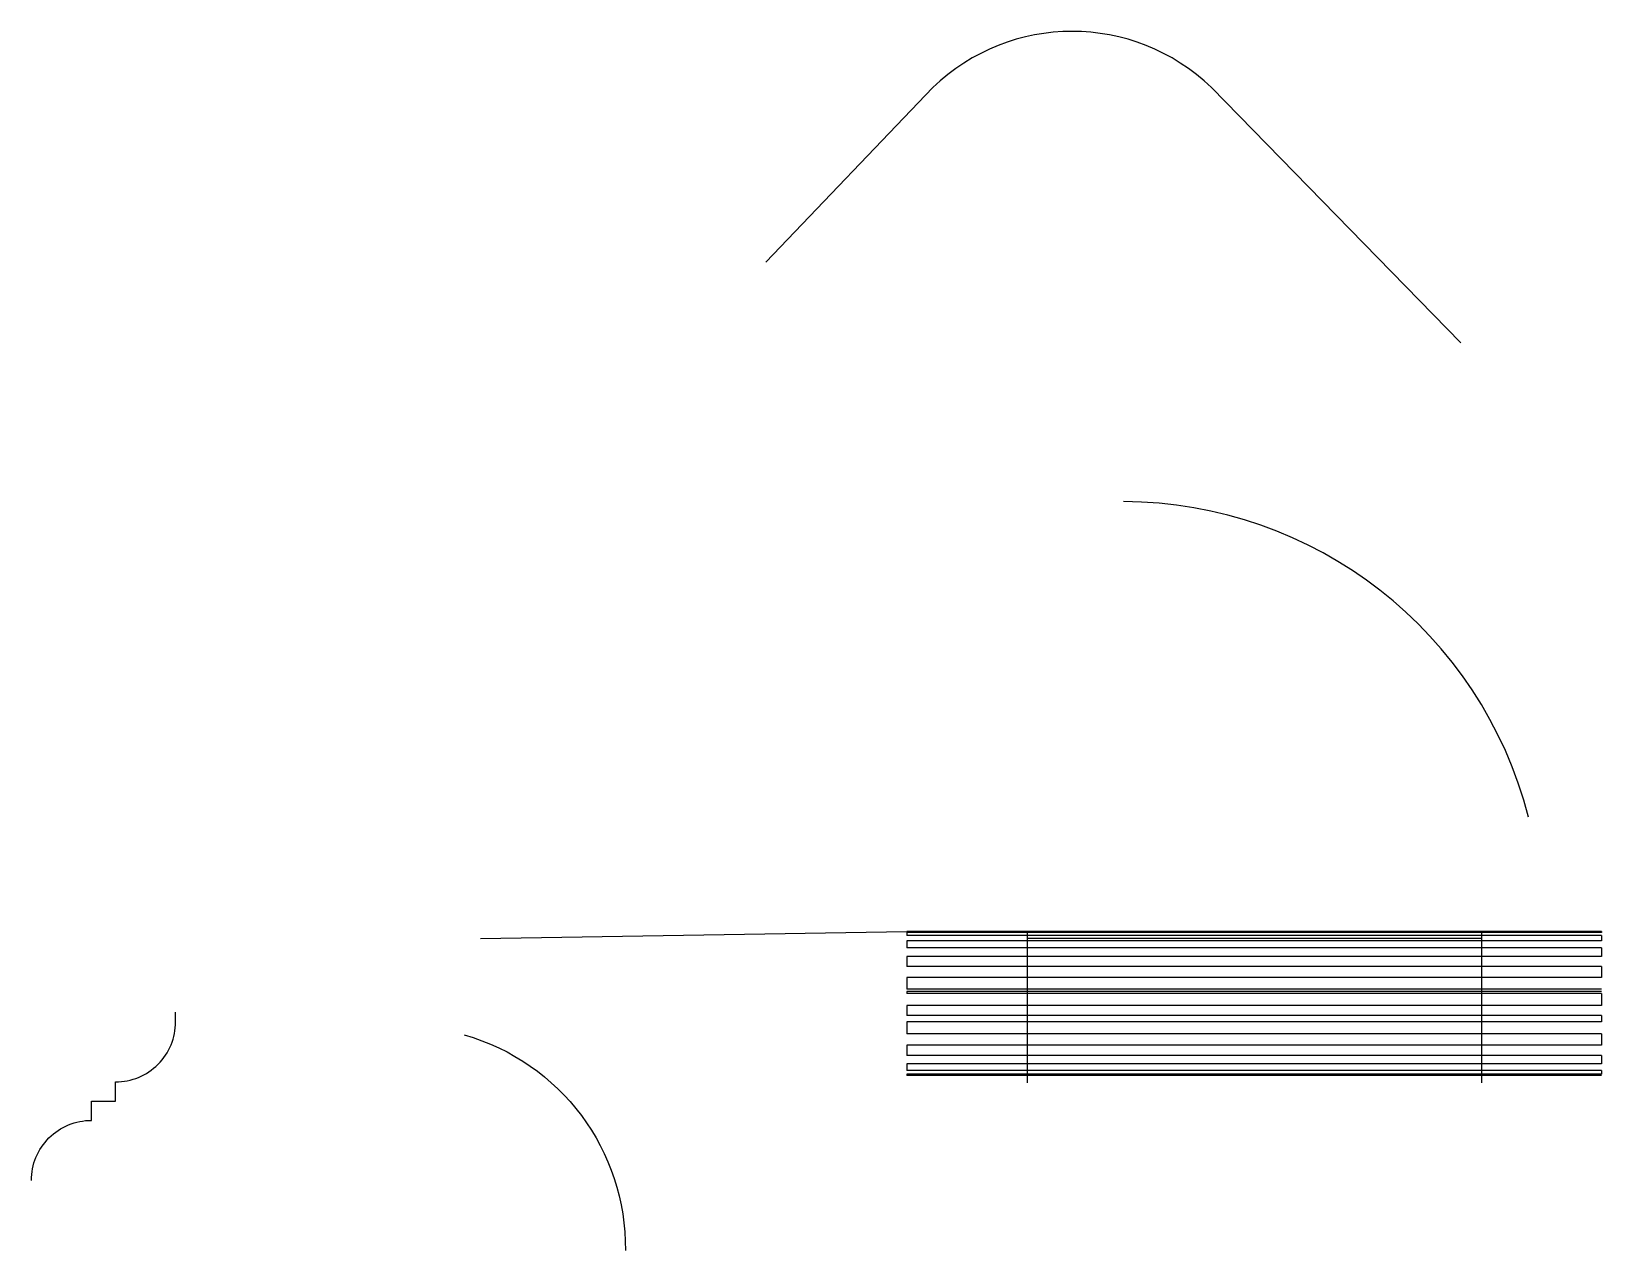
# Model space of a CAD drawing. Header units: millimetres. Extents: x -187 to 466, y -130 to 377.
import ezdxf

# ---------------------------------------------------------------- set-up
doc = ezdxf.new("R2010")
doc.units = ezdxf.units.MM
doc.layers.add('Камень', color=2, linetype='Continuous', lineweight=35)
doc.layers.add('Обработка', color=7, linetype='Continuous')

msp = doc.modelspace()

# ---------------------------------------------------------------- linework, layer by layer
msp.add_line((416.39, 0), (227.36, 0))
for points in [[(407.79, 247.81), (304.08, 354.07, 0.403423), (188.18, 354.07), (118.76, 281.47)], [(-6.75, -40.06, -0.338685), (60.29, -129.8)]]:
    msp.add_lwpolyline(points, format="xyb")
msp.add_arc((266.9, 7.32), 174.5, 14.31545, 89.80518)
at = {"layer": 'Камень', "color": 4, "lineweight": -2, "ltscale": 100}
msp.add_lwpolyline([(-186.82, -100.62, -0.414214), (-161.82, -75.62), (-161.82, -67.62), (-151.82, -67.62), (-151.82, -59.62, 0.414214), (-126.82, -34.62), (-126.82, -30.62)], format="xyb", dxfattribs=at)
at = {"layer": 'Обработка', "color": 242, "true_color": 0xdc143c}
for p, q in [((0, 0, 190), (177.36, 3, 190)), ((177.36, 3, 190), (177.36, 3, 90)), ((466.39, -57, 66), (466.39, -57, 90))]:
    msp.add_line(p, q, dxfattribs=at)
at = {"layer": 'Обработка', "color": 96, "true_color": 0x008000}
for p, q in [((177.36, 3, 90), (177.36, 3)), ((466.39, 3), (177.36, 3)), ((466.39, 2.55, 4.97), (177.36, 2.55, 4.97)), ((177.36, 2.55, 4.97), (177.36, 1.23, 9.79)), ((466.39, 1.23, 9.79), (177.36, 1.23, 9.79)), ((466.39, 3), (466.39, 2.55, 4.97)), ((466.39, 1.23, 9.79), (466.39, -0.92, 14.29)), ((466.39, -0.92, 14.29), (177.36, -0.92, 14.29)), ((177.36, -0.92, 14.29), (177.36, -3.84, 18.34)), ((466.39, -3.84, 18.34), (177.36, -3.84, 18.34)), ((466.39, -3.84, 18.34), (466.39, -7.44, 21.81)), ((466.39, -7.44, 21.81), (177.36, -7.44, 21.81)), ((177.36, -7.44, 21.81), (177.36, -11.59, 24.58)), ((466.39, -11.59, 24.58), (177.36, -11.59, 24.58)), ((466.39, -11.59, 24.58), (466.39, -16.17, 26.57)), ((466.39, -16.17, 26.57), (177.36, -16.17, 26.57)), ((177.36, -16.17, 26.57), (177.36, -21.03, 27.72)), ((466.39, -21.03, 27.72), (177.36, -21.03, 27.72)), ((466.39, -22, 27.84), (177.36, -22, 27.84)), ((177.36, -22, 27.84), (177.36, -22.86, 36)), ((466.39, -22.86, 36), (177.36, -22.86, 36)), ((466.39, -22.86, 36), (466.39, -27.86, 36)), ((466.39, -27.86, 36), (177.36, -27.86, 36)), ((177.36, -27.86, 36), (177.36, -32, 36)), ((466.39, -32, 36), (177.36, -32, 36)), ((466.39, -32, 36), (466.39, -34.65, 44.21)), ((466.39, -34.65, 44.21), (177.36, -34.65, 44.21)), ((177.36, -34.65, 44.21), (177.36, -39.61, 44.49)), ((466.39, -39.61, 44.49), (177.36, -39.61, 44.49)), ((466.39, -44.34, 46.09), (177.36, -44.34, 46.09)), ((177.36, -44.34, 46.09), (177.36, -48.59, 48.71)), ((466.39, -39.61, 44.49), (466.39, -44.34, 46.09)), ((466.39, -48.59, 48.71), (177.36, -48.59, 48.71)), ((466.39, -52.14, 52.21), (177.36, -52.14, 52.21)), ((177.36, -52.14, 52.21), (177.36, -54.81, 56.43)), ((466.39, -48.59, 48.71), (466.39, -52.14, 52.21)), ((466.39, -54.81, 56.43), (177.36, -54.81, 56.43)), ((466.39, -56.45, 61.15), (177.36, -56.45, 61.15)), ((177.36, -56.45, 61.15), (177.36, -57, 66)), ((466.39, -57, 66), (177.36, -57, 66)), ((466.39, -54.81, 56.43), (466.39, -56.45, 61.15))]:
    msp.add_line(p, q, dxfattribs=at)
at = {"layer": 'Обработка', "color": 4, "lineweight": -2, "ltscale": 100, "transparency": 33554508, "extrusion": (-1, 2.22045e-16, -2.22045e-16)}
for points, elevation in [([(-3, 0, -0.38311), (22, 27.84), (22, 36), (32, 36), (32, 44.21, 0.45487), (57, 66), (57, 70)], -227.36), ([(0, 0, -0.414214), (25, 25), (25, 33), (35, 33), (35, 41, 0.414214), (60, 66), (60, 70)], -227.36), ([(-3, 0, -0.38311), (22, 27.84), (22, 36), (32, 36), (32, 44.21, 0.45487), (57, 66), (57, 70)], -416.39), ([(0, 0, -0.414214), (25, 25), (25, 33), (35, 33), (35, 41, 0.414214), (60, 66), (60, 70)], -416.39)]:
    msp.add_lwpolyline(points, format="xyb", dxfattribs=dict(at, elevation=elevation))

doc.saveas('drawing.dxf')
